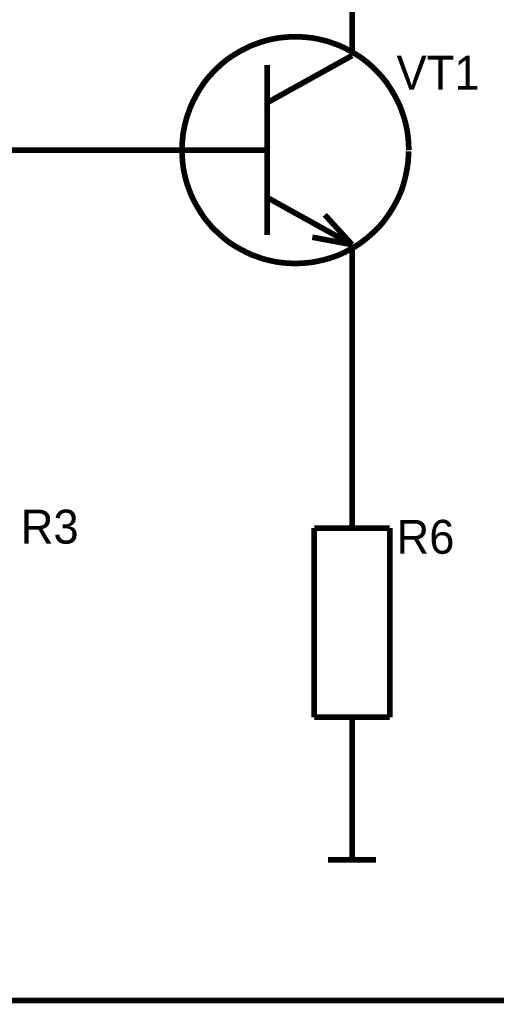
# Model space of a CAD drawing. Header units: inches. Extents: x 0 to 420, y 0 to 297.
# Drawn here: x 123.9 to 149.2, y 108.9 to 160.9 of the extents above; entities that cross this region are included whole.
import ezdxf

# ---------------------------------------------------------------- set-up
doc = ezdxf.new("R2010")
doc.units = ezdxf.units.IN
doc.layers.add('Sheet', color=255, linetype='Continuous')

msp = doc.modelspace()

# ---------------------------------------------------------------- linework, layer by layer
at = {"layer": 'Sheet', "const_width": 0.3}
for points in [[(141.531, 158.997), (141.531, 163.993)], [(138.529, 159.994), (138.216, 159.983), (137.913, 159.96), (137.611, 159.927), (137.32, 159.871), (137.029, 159.803), (136.749, 159.725), (136.469, 159.624), (136.189, 159.523), (135.931, 159.4), (135.674, 159.266), (135.416, 159.12), (135.17, 158.963), (134.934, 158.806), (134.71, 158.627), (134.498, 158.437), (134.285, 158.235), (134.083, 158.022), (133.893, 157.809), (133.714, 157.585), (133.557, 157.35), (133.4, 157.104), (133.255, 156.846), (133.12, 156.588), (132.997, 156.331), (132.896, 156.05), (132.795, 155.77), (132.717, 155.49), (132.65, 155.199), (132.594, 154.908), (132.56, 154.605), (132.538, 154.303), (132.527, 153.989)], [(144.532, 153.989), (144.521, 154.303), (144.498, 154.605), (144.465, 154.908), (144.409, 155.199), (144.341, 155.49), (144.263, 155.77), (144.162, 156.05), (144.061, 156.331), (143.938, 156.588), (143.804, 156.846), (143.658, 157.104), (143.501, 157.35), (143.345, 157.585), (143.166, 157.809), (142.975, 158.022), (142.774, 158.235), (142.561, 158.437), (142.348, 158.627), (142.124, 158.806), (141.889, 158.963), (141.642, 159.12), (141.385, 159.266), (141.127, 159.4), (140.87, 159.523), (140.59, 159.624), (140.31, 159.725), (140.03, 159.803), (139.739, 159.871), (139.448, 159.927), (139.145, 159.96), (138.843, 159.983), (138.529, 159.994)], [(137.029, 156.499), (141.531, 158.997)], [(137.029, 149.497), (137.029, 158.493)], [(121.529, 153.989), (128.036, 153.989)], [(133.031, 153.989), (128.036, 153.989)], [(132.527, 153.989), (132.538, 153.687), (132.56, 153.373), (132.594, 153.082), (132.65, 152.779), (132.717, 152.488), (132.795, 152.208), (132.896, 151.928), (132.997, 151.659), (133.12, 151.39), (133.255, 151.133), (133.4, 150.886), (133.557, 150.64), (133.714, 150.404), (133.893, 150.18), (134.083, 149.956), (134.285, 149.755), (134.498, 149.553), (134.71, 149.363), (134.934, 149.183), (135.17, 149.015), (135.416, 148.87), (135.674, 148.724), (135.931, 148.59), (136.189, 148.466), (136.469, 148.366), (136.749, 148.265), (137.029, 148.186), (137.32, 148.119), (137.611, 148.063), (137.913, 148.029), (138.216, 148.007), (138.529, 147.996)], [(132.527, 153.989), (137.029, 153.989)], [(138.529, 147.996), (138.832, 148.007), (139.134, 148.029), (139.436, 148.063), (139.727, 148.119), (140.019, 148.186), (140.299, 148.265), (140.579, 148.354), (140.847, 148.455), (141.116, 148.578), (141.374, 148.713), (141.62, 148.847), (141.866, 149.004), (142.102, 149.172), (142.326, 149.351), (142.538, 149.531), (142.751, 149.732), (142.953, 149.934), (143.143, 150.147), (143.311, 150.371), (143.479, 150.606), (143.636, 150.853), (143.781, 151.099), (143.916, 151.357), (144.039, 151.614), (144.151, 151.883), (144.241, 152.163), (144.319, 152.443), (144.386, 152.735), (144.442, 153.026), (144.487, 153.328), (144.509, 153.631), (144.521, 153.933)], [(137.029, 151.491), (141.531, 148.993)], [(140.086, 150.572), (141.531, 148.993)], [(141.531, 148.993), (139.425, 149.385)], [(375.451, 109), (90.061, 109), (90.061, 148.993), (84.551, 148.993)], [(141.531, 148.993), (141.531, 143.997)], [(141.531, 143.997), (141.531, 138.989)], [(141.531, 133.993), (141.531, 138.989)], [(143.524, 133.993), (139.526, 133.993)], [(139.526, 133.993), (139.526, 123.989)], [(143.524, 123.989), (143.524, 133.993)], [(139.526, 123.989), (143.524, 123.989)], [(141.531, 123.989), (141.531, 118.993)], [(141.531, 118.993), (141.531, 116.45)], [(140.254, 116.45), (142.796, 116.45)]]:
    msp.add_lwpolyline(points, dxfattribs=at)

# ---------------------------------------------------------------- texts
at = {"layer": 'Sheet'}
for s, p in [('VT1', (143.882, 157.193)), ('R3', (123.993, 133.175)), ('R6', (143.882, 132.637))]:
    msp.add_text(s, height=1.7924, dxfattribs=at).set_placement(p)

doc.saveas('drawing.dxf')
